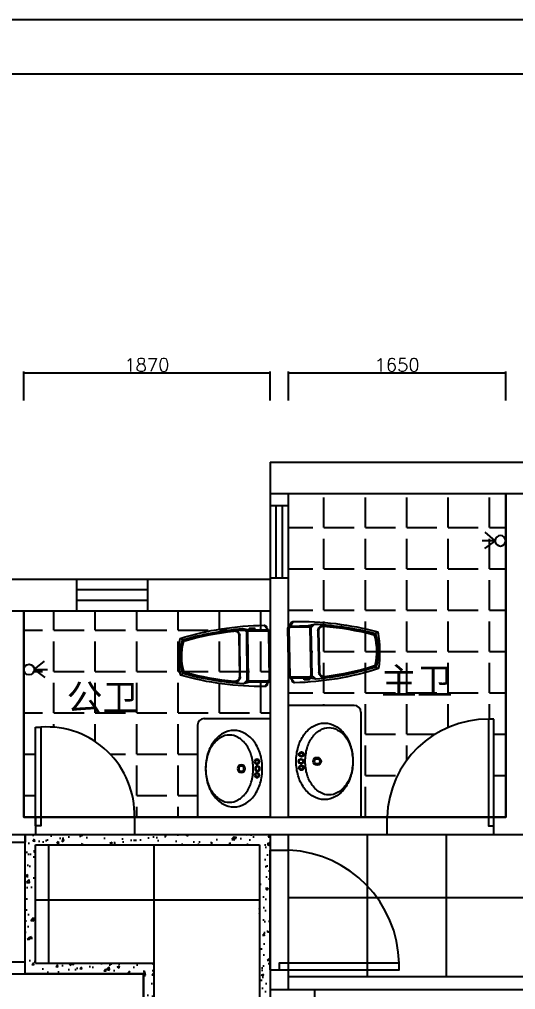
# Model space of a CAD drawing. Header units: millimetres. Extents: x 1149180 to 1411665549, y -85375798 to -28940.
# Drawn here: x 1181435 to 1185203, y -70464 to -63089 of the extents above; entities that cross this region are included whole.
import ezdxf

# ---------------------------------------------------------------- set-up
doc = ezdxf.new("R2010")
doc.units = ezdxf.units.MM
doc.header["$PDMODE"] = 35
for name, color, linetype in [('FURN', 3, 'Continuous'), ('GSHTK', 7, 'Continuous'), ('TEXT', 3, 'Continuous'), ('图框', 7, 'Continuous')]:
    doc.layers.add(name, color=color, linetype=linetype)
doc.styles.get("Standard").update_dxf_attribs({"font": 'txt', "bigfont": 'gbcbig.shx'})
doc.dimstyles.new('ISO-25', dxfattribs={"dimtxt": 100, "dimasz": 2.5, "dimexe": 10, "dimexo": 30, "dimgap": 10, "dimtad": 1, "dimdec": 0, "dimtxsty": 'Standard', "dimblk": 'ARCHTICK', "dimcen": 2.5, "dimclrd": 8, "dimclre": 8, "dimclrt": 3, "dimadec": 0, "dimazin": 0, "dimtfac": 1, "dimtdec": 0, "dimtmove": 0, "dimatfit": 3, "dimldrblk": 'DOT', "dimfxl": 1.25, "dimarcsym": 0})

# ---------------------------------------------------------------- blocks, each defined once
blk = doc.blocks.new('_ArchTick')
at = {"color": 0, "linetype": 'ByBlock', "const_width": 0.15}
blk.add_lwpolyline([(-0.5, -0.5), (0.5, 0.5)], dxfattribs=at)
blk = doc.blocks.new('*D1121')
at = {"color": 8, "lineweight": -2}
for p, q in [((1181468.3, -65985.8), (1181468.3, -65765.8)), ((1181468.3, -65775.8), (1183338.3, -65775.8)), ((1183338.3, -65985.8), (1183338.3, -65765.8))]:
    blk.add_line(p, q, dxfattribs=at)
at = {"layer": 'Defpoints', "color": 0}
for p in [(1183338.3, -65775.8), (1181468.3, -66015.8), (1183338.3, -66015.8)]:
    blk.add_point(p, dxfattribs=at)
at = {"color": 8, "lineweight": -2, "xscale": 2.5, "yscale": 2.5, "zscale": 2.5, "rotation": 180}
blk.add_blockref('_ArchTick', (1181468.3, -65775.8), dxfattribs=at)
at = {"color": 8, "lineweight": -2, "xscale": 2.5, "yscale": 2.5, "zscale": 2.5}
blk.add_blockref('_ArchTick', (1183338.3, -65775.8), dxfattribs=at)
at = {"color": 3, "insert": (1182403.3, -65715.8), "char_height": 100, "attachment_point": 5}
blk.add_mtext('1870', dxfattribs=at)
blk = doc.blocks.new('_Dot')
at = {"color": 0, "linetype": 'ByBlock', "lineweight": -2}
blk.add_line((-0.5, 0), (-1, 0), dxfattribs=at)
at = {"color": 0, "linetype": 'ByBlock', "const_width": 0.5}
blk.add_lwpolyline([(-0.25, 0, 1), (0.25, 0, 1)], format="xyb", close=True, dxfattribs=at)
blk = doc.blocks.new('*D1122')
at = {"color": 8, "lineweight": -2}
for p, q in [((1183478.3, -65985.8), (1183478.3, -65765.8)), ((1183478.3, -65775.8), (1185128.3, -65775.8)), ((1185128.3, -65985.8), (1185128.3, -65765.8))]:
    blk.add_line(p, q, dxfattribs=at)
at = {"layer": 'Defpoints', "color": 0}
for p in [(1185128.3, -65775.8), (1183478.3, -66015.8), (1185128.3, -66015.8)]:
    blk.add_point(p, dxfattribs=at)
at = {"color": 8, "lineweight": -2, "xscale": 2.5, "yscale": 2.5, "zscale": 2.5, "rotation": 180}
blk.add_blockref('_ArchTick', (1183478.3, -65775.8), dxfattribs=at)
at = {"color": 8, "lineweight": -2, "xscale": 2.5, "yscale": 2.5, "zscale": 2.5}
blk.add_blockref('_ArchTick', (1185128.3, -65775.8), dxfattribs=at)
at = {"color": 3, "insert": (1184303.3, -65715.8), "char_height": 100, "attachment_point": 5}
blk.add_mtext('1650', dxfattribs=at)
blk = doc.blocks.new('fdhftht')
at = {"color": 8}
for q in [(105924.1, -33386.5), (105983.3, -33405.9), (105859.9, -33409.8)]:
    blk.add_line((105924.1, -33486.5), q, dxfattribs=at)
blk.add_circle((105924.1, -33526.5), 40, dxfattribs=at)
blk = doc.blocks.new('A$C7A154A30')
at = {"layer": 'FURN', "color": 8}
for p, q in [((0, 650.9), (33.5, 674.2)), ((33.5, 674.2), (33.5, 534.5)), ((414.8, 691.7), (50.9, 691.7)), ((432.3, 674.2), (465.8, 650.9)), ((432.3, 534.7), (432.3, 674.2)), ((33.5, 534.5), (23.3, 487.9)), ((23.3, 487.9), (50.9, 517)), ((50.9, 517), (414.8, 517)), ((414.8, 517), (442.4, 487.9)), ((440.3, 577.6), (432.3, 577.7)), ((439.8, 534.8), (432.3, 534.7)), ((442.4, 487.9), (432.3, 534.5)), ((440.3, 577.6), (439.8, 534.8)), ((445.4, 535.8), (439.8, 535.8)), ((445.9, 576.6), (440.2, 576.6)), ((445.4, 535.8), (445.9, 576.6)), ((75.8, 463.7), (390, 463.7)), ((93.2, 10.5), (104.8, 28)), ((105.8, 45.8), (111.4, 47.3)), ((124.2, 35), (122.9, 29.4)), ((232.9, 11.6), (232.9, 0)), ((341.5, 35), (342.9, 29.4)), ((354.3, 47.3), (359.9, 45.8)), ((373.7, 10.5), (362.1, 28))]:
    blk.add_line(p, q, dxfattribs=at)
at = {"layer": 'FURN', "color": 2}
for p, q in [((34.6, 680.3), (17.5, 668.4)), ((448.3, 668.4), (431.2, 680.3))]:
    blk.add_line(p, q, dxfattribs=at)
at = {"layer": 'FURN', "color": 1}
for p, q in [((42.2, 674.2), (42.2, 534.5)), ((414.8, 683), (50.9, 683)), ((423.5, 534.5), (423.5, 674.2)), ((50.9, 525.8), (414.8, 525.8)), ((390, 457.8), (75.8, 457.8))]:
    blk.add_line(p, q, dxfattribs=at)
at = {"layer": 'FURN', "color": 2}
for centre, radius, start, end in [((17.5, 650.9), 17.5, 90, 180.00001), ((448.3, 650.9), 17.5, 0, 90), ((2248, 650.9), 2248, 180, 196.55179), ((-1782.2, 650.9), 2248, 343.44821, 0), ((232.9, 843.1), 844.2, 260.47272, 279.52728)]:
    blk.add_arc(centre, radius, start, end, dxfattribs=at)
at = {"layer": 'FURN', "color": 8}
for centre, radius, start, end in [((50.9, 674.2), 17.5, 90, 180), ((414.8, 674.2), 17.5, 0, 90), ((50.9, 534.5), 17.5, 180, 270), ((414.8, 534.5), 17.5, 270, 0), ((2283, 650.9), 2265.5, 184.12627, 195.96023), ((75.8, 422.9), 40.8, 90, 185.89885), ((-1817.2, 650.9), 2265.5, 344.03977, 355.87373), ((390, 422.9), 40.8, 354.10115, 90), ((2283, 650.9), 2259.7, 185.89885, 195.53468), ((-1817.2, 650.9), 2259.7, 344.46532, 354.10115), ((232.9, 488.9), 478.4, 254.46967, 285.53033), ((128.3, 52), 23.3, 195.53468, 256.536), ((232.9, 488.9), 472.5, 256.536, 283.464), ((337.5, 52), 23.3, 283.464, 344.46532)]:
    blk.add_arc(centre, radius, start, end, dxfattribs=at)
at = {"layer": 'FURN', "color": 1}
for centre, radius, start, end in [((50.9, 674.2), 8.73, 90, 180), ((414.8, 674.2), 8.73, 0, 90), ((50.9, 534.5), 8.73, 180, 270), ((414.8, 534.5), 8.73, 270, 0), ((75.8, 422.9), 34.9, 90, 185.89885), ((390, 422.9), 34.9, 354.10115, 90), ((2283, 650.9), 2253.8, 185.89885, 195.53468), ((-1817.2, 650.9), 2253.8, 344.46532, 354.10115), ((128.3, 52), 17.5, 195.53468, 256.536), ((232.9, 488.9), 466.7, 256.536, 283.464), ((337.5, 52), 17.5, 283.464, 344.46532)]:
    blk.add_arc(centre, radius, start, end, dxfattribs=at)
blk = doc.blocks.new('A$C711000AE')
at = {"color": 2, "ltscale": 120}
blk.add_lwpolyline([(581.6, 215.5, -0.133472), (559, 132.3, -0.106773), (491.9, 59.3, -0.082729), (402, 15.9, -0.07122), (290.8, 0, -0.07122), (179.6, 15.9, -0.082729), (89.7, 59.3, -0.106773), (22.6, 132.3, -0.133472), (0, 215.5, -0.133472), (22.6, 298.8, -0.106773), (89.7, 371.8, -0.082729), (179.6, 415.1, -0.07122), (290.8, 431, -0.07122), (402, 415.1, -0.082729), (491.9, 371.8, -0.106773), (559, 298.8, -0.133472)], format="xyb", close=True, dxfattribs=at)
at = {"color": 1, "ltscale": 120}
blk.add_lwpolyline([(546.7, 181.4, -0.133472), (528.8, 115.8, -0.106773), (471.7, 53.7, -0.082729), (392.2, 15.3, -0.07122), (290.8, 0.8, -0.07122), (189.4, 15.3, -0.082729), (109.9, 53.7, -0.106773), (52.8, 115.8, -0.133472), (35, 181.4, -0.133472), (52.8, 246.9, -0.106773), (109.9, 309.1, -0.082729), (189.4, 347.4, -0.07122), (290.8, 361.9, -0.07122), (392.2, 347.4, -0.082729), (471.7, 309.1, -0.106773), (528.8, 246.9, -0.133472)], format="xyb", close=True, dxfattribs=at)
for centre, radius in [((241.9, 390.8), 18.8), ((290.8, 394.4), 18.8), ((343.5, 390.8), 18.8), ((290.8, 271.7), 30.1)]:
    blk.add_circle(centre, radius, dxfattribs=at)
at = {"color": 8, "ltscale": 120}
for centre, radius in [((241.9, 390.8), 12.6), ((290.8, 394.4), 14.9), ((343.5, 390.8), 13), ((290.8, 271.7), 20.1)]:
    blk.add_circle(centre, radius, dxfattribs=at)
blk = doc.blocks.new('324SDASD32')
at = {"layer": '图框', "color": 3}
blk.add_line((1149183.6, -11593), (1170099.5, -11592.7), dxfattribs=at)
at = {"layer": '图框', "color": 8}
blk.add_line((1149691.6, -12005.7), (1169686.5, -12005.7), dxfattribs=at)

msp = doc.modelspace()

# ---------------------------------------------------------------- hatches: boundary and pattern name
h = msp.add_hatch()
h.set_pattern_fill('ANGLE', color=8, scale=45, style=0)
h.set_pattern_definition([(0, (0, 0), (0, 314.325), [228.6, -85.725]), (90, (0, 0), (-314.325, 2e-14), [228.6, -85.725])])
h.paths.add_polyline_path([(1185128.3, -66693.9), (1183478.3, -66693.9), (1183478.3, -67706.4, -0.123319), (1183485.1, -67701.4), (1183496.7, -67684.1, -0.414214), (1183513.7, -67666.2), (1183491.2, -67700.2, 0.214709), (1183478.3, -67706.4), (1183478.3, -67899.9), (1183482.4, -68081.8, 0.414214), (1183500.2, -68098.9), (1183639.7, -68095.7), (1183639.8, -68103.2), (1183638.8, -68103.2), (1183638.9, -68108.9), (1183598.2, -68110.3), (1183598.1, -68104.7), (1183597, -68104.7), (1183596.8, -68096.7), (1183500.2, -68098.9), (1183524.3, -68131.8, -0.414214), (1183506.4, -68114.8), (1183494.1, -68097.9, -0.313616), (1183482.4, -68081.8), (1183478.3, -67899.9), (1183478.3, -68303.9), (1183978.3, -68303.9, -0.414214), (1184028.3, -68353.9), (1184028.3, -69153.9), (1184228.3, -69153.9, -0.408538), (1184998.3, -68408.9), (1185038.3, -68408.9), (1185038.3, -69153.9), (1185128.3, -69153.9)])
h.paths.add_polyline_path([(1183657, -68077.9, -0.414214), (1183639.9, -68095.7), (1183686.7, -68104.8)], flags=16)
h.paths.add_polyline_path([(1183630.9, -67697, -0.414214), (1183648.7, -67714.1), (1183677.2, -67685.8)], flags=16)
h.paths.add_polyline_path([(1184162.3, -68025.2), (1184143.5, -68013.3, 0.000135), (1184144.7, -68012.9, 0.136364), (1184138.9, -67756.8), (1184156.1, -67744.8, -0.083639)], flags=16)
h.paths.add_polyline_path([(1184142.9, -67994.9, -0.272985), (1184126.9, -68012.3, -0.042065), (1183755.7, -68091.3, -0.444833), (1183709.8, -68051.8), (1183702.7, -67737.7, -0.444833), (1183746.7, -67696.2, -0.042065), (1184121.1, -67758.3, -0.272985), (1184137.9, -67774.9, -0.118027)], flags=16)
h.paths.add_polyline_path([(1184137.2, -67993.7, -0.273038), (1184125.2, -68006.7, -0.042065), (1183754.9, -68085.5, -0.444844), (1183715.6, -68051.7), (1183708.5, -67737.6, -0.444844), (1183746.2, -67702, -0.042065), (1184119.7, -67763.9, -0.273038), (1184132.3, -67776.4, -0.118029)], flags=0)
h.paths.add_polyline_path([(1183648.3, -68078.1, -0.414214), (1183639.7, -68087), (1183500, -68090.2, -0.414214), (1183491.1, -68081.6), (1183482.9, -67717.9, -0.414214), (1183491.4, -67708.9), (1183631.1, -67705.8, -0.414214), (1183640, -67714.3)], flags=16)
h.paths.add_polyline_path([(1184130.4, -67967.6), (1184772.6, -67967.6), (1184772.6, -68313.1), (1184130.4, -68313.1)], flags=24)
h = msp.add_hatch()
h.set_pattern_fill('ANGLE', color=8, scale=45, style=0)
h.set_pattern_definition([(0, (672176.12, -112365.7), (0, 314.325), [228.6, -85.725]), (90, (672176.12, -112365.7), (-314.325, 2e-14), [228.6, -85.725])])
h.paths.add_polyline_path([(1182308.3, -69153.9), (1182788.3, -69153.9), (1182788.3, -68453.9, -0.414214), (1182838.3, -68403.9), (1183338.3, -68403.9), (1183338.3, -67583.9), (1181468.3, -67583.9), (1181468.3, -68031.3, -1), (1181548.3, -68031.3, -1), (1181468.3, -68031.3), (1181468.3, -69153.9), (1181558.3, -69153.9), (1181558.3, -68468.9), (1181598.3, -68468.9, -0.441981)])
h = msp.add_hatch()
h.set_pattern_fill('AR-CONC', color=8, style=0)
h.set_pattern_definition([(50, (672176.12, -112365.69), (182.18467, -15.939086), [19.05, -209.55]), (355, (672176.12, -112365.69), (-35.242826, 191.05664), [15.24, -167.64]), (100.451, (672191.3, -112367.02), (146.9425, 175.11669), [16.19, -178.09]), (46.1842, (672176.12, -112314.89), (271.07904, -42.04233), [28.575, -314.325]), (96.6356, (672198.7, -112318.4), (237.40423, 247.42556), [24.285, -267.135]), (351.184, (672176.12, -112314.9), (237.4046, 247.42512), [22.86, -251.46]), (21, (672201.52, -112327.59), (151.61488, -102.26552), [19.05, -209.55]), (326, (672201.52, -112327.59), (61.80203, 184.187966), [15.24, -167.64]), (71.4514, (672214.15, -112336.11), (213.41649, 81.92286), [16.19, -178.09]), (37.5, (672176.12, -112365.69), (3.088603, 84.555039), [0, -165.608, 0, -170.18, 0, -168.275]), (7.5, (672176.12, -112365.69), (66.819663, 100.180575), [0, -97.028, 0, -161.798, 0, -64.135]), (327.5, (672119.48, -112365.69), (135.590595, -5.728744), [0, -63.5, 0, -198.12, 0, -262.89]), (317.5, (672094.08, -112365.69), (148.129181, 25.42649), [0, -82.55, 0, -131.572, 0, -186.69])])
h.paths.add_polyline_path([(1183338.3, -69283.9), (1181478.3, -69283.9), (1181478.3, -69343.9), (1181478.3, -70253.9), (1181478.3, -70343.9), (1182378.3, -70343.9), (1182378.3, -70553.9), (1182378.3, -71453.9), (1182378.3, -72263.9), (1183338.3, -72263.9), (1183338.3, -70313.9), (1183338.3, -69403.9)])
h.paths.add_polyline_path([(1183258.3, -69363.9), (1183258.3, -72183.9), (1182458.3, -72183.9), (1182458.3, -70263.9), (1181558.3, -70263.9), (1181558.3, -69363.9)], flags=16)

# ---------------------------------------------------------------- linework, layer by layer
at = {"color": 8}
for p, q in [((1183338.3, -66453.9), (1183338.3, -69153.9)), ((1183338.3, -66453.9), (1189458.3, -66453.9)), ((1183338.3, -66693.9), (1189218.3, -66693.9)), ((1183478.3, -69153.9), (1183478.3, -66693.9)), ((1185128.3, -69153.9), (1185128.3, -66693.9)), ((1183338.3, -66783.9), (1183478.3, -66783.9)), ((1177778.3, -67343.9), (1183338.3, -67343.9)), ((1181868.3, -67343.9), (1181868.3, -67583.9)), ((1182408.3, -67343.9), (1182408.3, -67583.9)), ((1183338.3, -67333.9), (1183478.3, -67333.9)), ((1178578.3, -67583.9), (1183338.3, -67583.9)), ((1181468.3, -67583.9), (1181468.3, -69153.9)), ((1183978.3, -68303.9), (1183478.3, -68303.9)), ((1184028.3, -68353.9), (1184028.3, -69153.9)), ((1182838.3, -68403.9), (1183338.3, -68403.9)), ((1182788.3, -68453.9), (1182788.3, -69153.9)), ((1181468.3, -69153.9), (1183338.3, -69153.9)), ((1181558.3, -69153.9), (1181558.3, -69283.9)), ((1182308.3, -69153.9), (1182308.3, -69283.9)), ((1183338.3, -69153.9), (1184228.3, -69153.9)), ((1184228.3, -69283.9), (1184228.3, -69153.9)), ((1184228.3, -69153.9), (1185038.3, -69153.9)), ((1185038.3, -69153.9), (1185128.3, -69153.9)), ((1185038.3, -69283.9), (1185038.3, -69153.9)), ((1181328.3, -69283.9), (1183338.3, -69283.9)), ((1181478.3, -69283.9), (1181478.3, -69343.9)), ((1183338.3, -69283.9), (1183338.3, -69403.9)), ((1183338.3, -69283.9), (1184228.3, -69283.9)), ((1183478.3, -69403.9), (1183478.3, -69283.9)), ((1184078.3, -70363.9), (1184078.3, -69283.9)), ((1184228.3, -69283.9), (1185038.3, -69283.9)), ((1184678.3, -70363.9), (1184678.3, -69283.9)), ((1185038.3, -69283.9), (1185278.3, -69283.9)), ((1181328.3, -69343.9), (1181478.3, -69343.9)), ((1181478.3, -70253.9), (1181478.3, -69343.9)), ((1181558.3, -70263.9), (1181558.3, -69363.9)), ((1181558.3, -69363.9), (1183258.3, -69363.9)), ((1181658.3, -70263.9), (1181658.3, -69363.9)), ((1182458.3, -72183.9), (1182458.3, -69363.9)), ((1183258.3, -69363.9), (1183258.3, -72183.9)), ((1183338.3, -69403.9), (1183478.3, -69403.9)), ((1183338.3, -70313.9), (1183338.3, -69403.9)), ((1183478.3, -70313.9), (1183478.3, -69403.9)), ((1183258.3, -69783.9), (1181558.3, -69783.9)), ((1183478.3, -69763.9), (1189218.3, -69763.9)), ((1181328.3, -70253.9), (1181478.3, -70253.9)), ((1181478.3, -70343.9), (1181478.3, -70253.9)), ((1181558.3, -70263.9), (1182458.3, -70263.9)), ((1177778.3, -70343.9), (1182378.3, -70343.9)), ((1182378.3, -70343.1), (1182378.3, -70553.9)), ((1183338.3, -70313.9), (1183338.3, -72263.9)), ((1183338.3, -70313.9), (1183478.3, -70313.9)), ((1183478.3, -70463.9), (1183478.3, -70313.9)), ((1183478.3, -70363.9), (1189218.3, -70363.9)), ((1183338.3, -70463.9), (1190018.3, -70463.9)), ((1183678.3, -71163.9), (1183678.3, -70463.9))]:
    msp.add_line(p, q, dxfattribs=at)
at = {"color": 3}
for p, q in [((1183383.3, -66783.9), (1183383.3, -67333.9)), ((1183433.3, -67333.9), (1183433.3, -66783.9)), ((1181868.3, -67423.9), (1182408.3, -67423.9)), ((1181868.3, -67503.9), (1182408.3, -67503.9))]:
    msp.add_line(p, q, dxfattribs=at)
at = {"color": 4}
for points in [[(1185038.3, -68408.9), (1184998.3, -68408.9), (1184998.3, -69218.9), (1185038.3, -69218.9)], [(1181558.3, -68468.9), (1181598.3, -68468.9), (1181598.3, -69218.9), (1181558.3, -69218.9)], [(1184318.3, -70263.9), (1183408.3, -70263.9), (1183408.3, -70313.9), (1184318.3, -70313.9)]]:
    msp.add_lwpolyline(points, close=True, dxfattribs=at)
at = {"color": 8}
for centre, start, end in [((1183978.3, -68353.9), 0, 90), ((1182838.3, -68453.9), 90, 180)]:
    msp.add_arc(centre, 50, start, end, dxfattribs=at)
at = {"color": 4}
for centre, radius, start, end in [((1184993.1, -69173.9), 765.1, 89.61085, 178.49837), ((1181641.5, -69134.5), 667.1, 358.3377, 93.71569), ((1183441.2, -70280), 877.2, 1.05511, 87.25487)]:
    msp.add_arc(centre, radius, start, end, dxfattribs=at)
at = {"layer": 'TEXT', "color": 3}
for points in [[(1183478.3, -66693.9), (1185128.3, -66693.9), (1185128.3, -69153.9), (1183478.3, -69153.9)], [(1181468.3, -67583.9), (1183338.3, -67583.9), (1183338.3, -69153.9), (1181468.3, -69153.9)], [(1183478.3, -72143.9), (1183478.3, -71163.9), (1183678.3, -71163.9), (1183678.3, -70463.9), (1186128.3, -70463.9), (1186128.3, -70833.9), (1186438.3, -70833.9), (1186438.3, -72143.9)]]:
    msp.add_lwpolyline(points, close=True, dxfattribs=at)
msp.add_lwpolyline([(1183338.3, -72263.9), (1182378.3, -72263.9), (1182378.3, -70343.9), (1181478.3, -70343.9), (1181478.3, -69283.9), (1183338.3, -69283.9), (1183338.3, -72263.9)], dxfattribs=at)

# ---------------------------------------------------------------- block references
at = {"color": 8, "xscale": -1}
for name, p, rotation in [('fdhftht', (1151561.8, 38871.8), 90), ('A$C7A154A30', (1182648.9, -68167.6), 270.6498423455033), ('A$C7A154A30', (1184164.5, -67651.4), 91.29968469324558), ('A$C711000AE', (1182848.7, -69075.4), 270)]:
    msp.add_blockref(name, p, dxfattribs=dict(at, rotation=rotation))
at = {"color": 8}
for name, p, rotation in [('fdhftht', (1215034.7, 37892.8), 270), ('A$C711000AE', (1183967.8, -69019.5), 90)]:
    msp.add_blockref(name, p, dxfattribs=dict(at, rotation=rotation))
at = {"layer": 'TEXT', "color": 3}
msp.add_blockref('324SDASD32', (25695.1, -51496.7), dxfattribs=at)

# ---------------------------------------------------------------- texts
at = {"layer": 'GSHTK', "color": 1, "char_height": 200, "width": 1435.504, "attachment_point": 1}
for s, insert in [('\\pt200;{\\fSimSun|b0|i0|c134|p2;主卫}', (1184180.4, -68017.6)), ('\\pt200;{\\fSimSun|b0|i0|c134|p2;公卫}', (1181793.4, -68143.5))]:
    msp.add_mtext(s, dxfattribs=dict(at, insert=insert))

# ---------------------------------------------------------------- dimensions: what is measured, and where the dimension line sits
at = {"color": 8}
for base, p1, p2, picture, middle in [((1183338.3, -65775.8), (1181468.3, -66015.8), (1183338.3, -66015.8), '*D1121', (1182403.3, -65715.8)), ((1185128.3, -65775.8), (1183478.3, -66015.8), (1185128.3, -66015.8), '*D1122', (1184303.3, -65715.8))]:
    dim = msp.add_linear_dim(base=base, p1=p1, p2=p2, dimstyle='ISO-25', dxfattribs=at)
    dim.commit()
    dim.dimension.update_dxf_attribs({"geometry": picture, "text_midpoint": middle})

doc.saveas('drawing.dxf')
